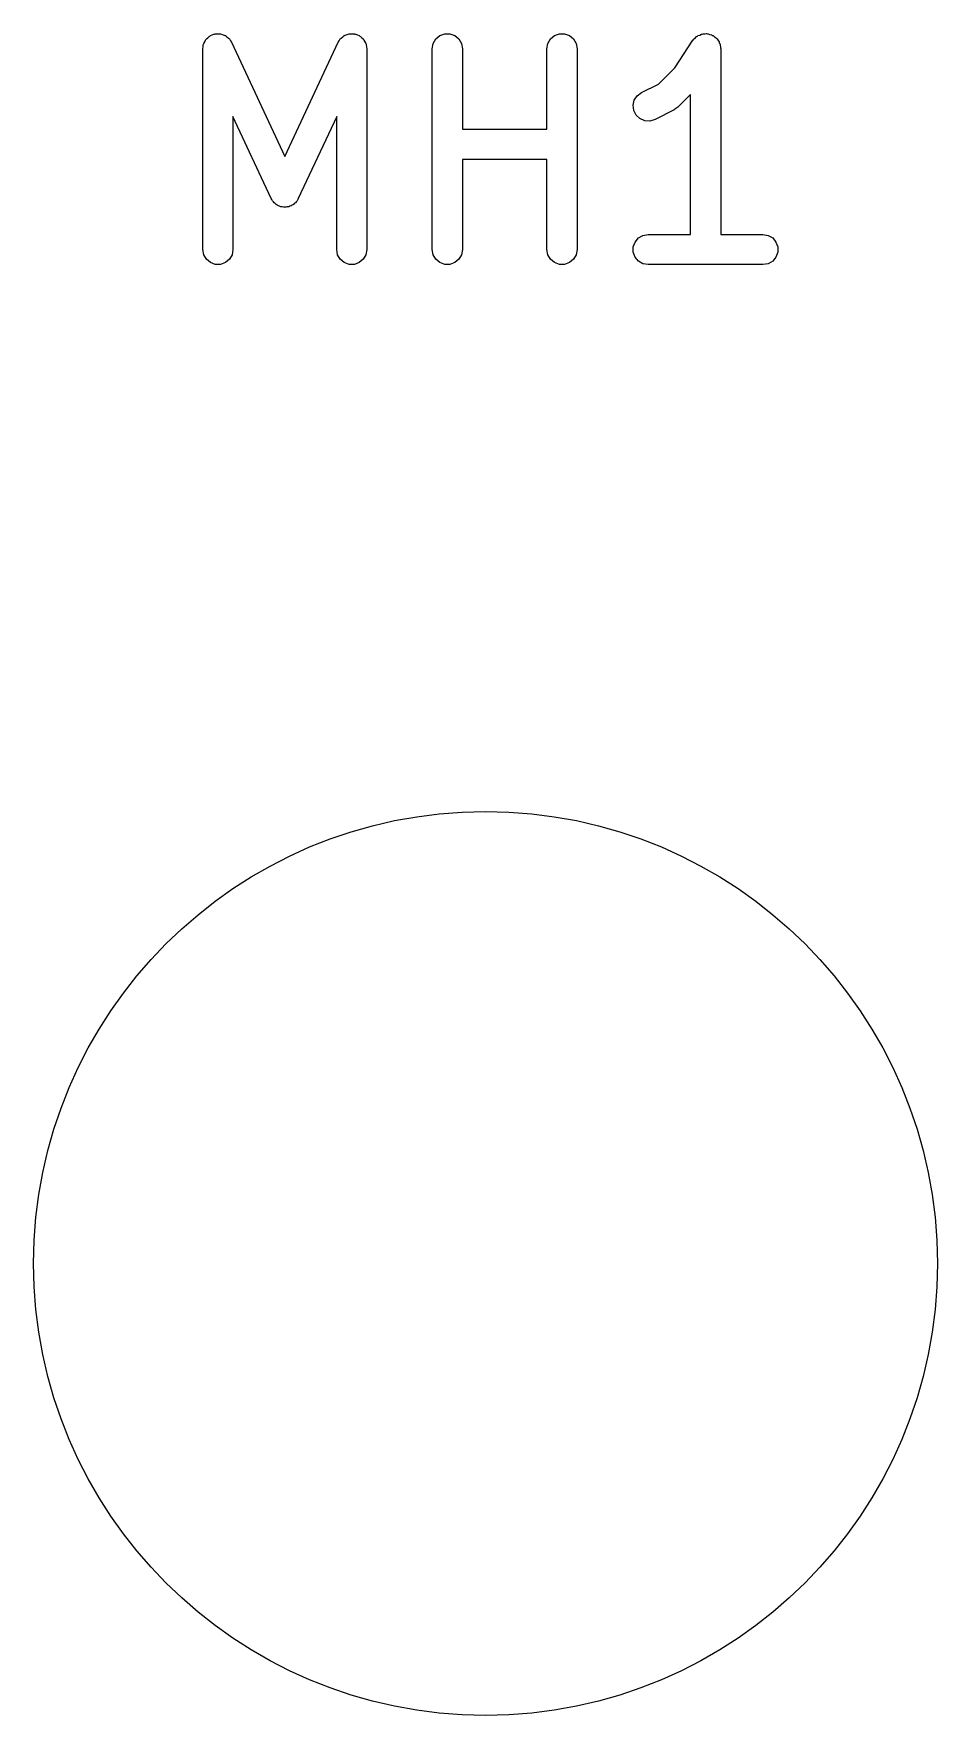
# Model space of a CAD drawing. Extents: x 84 to 159, y -171 to -32.
# Drawn here: x 139.29 to 143.79, y -45.05 to -36.68 of the extents above; entities that cross this region are included whole.
import ezdxf

# ---------------------------------------------------------------- set-up
doc = ezdxf.new("R2010")
doc.units = 0
doc.header["$MEASUREMENT"] = 0
doc.layers.add('BLACK', color=7, linetype='CONTINUOUS')

msp = doc.modelspace()

# ---------------------------------------------------------------- linework, layer by layer
at = {"layer": 'BLACK', "linetype": 'CONTINUOUS'}
for p, q in [((140.133, -36.7514), (140.135, -36.7417)), ((140.133, -37.7514), (140.133, -36.7514)), ((140.135, -36.7417), (140.136, -36.732)), ((140.136, -36.732), (140.137, -36.729)), ((140.137, -36.729), (140.138, -36.7257)), ((140.138, -36.7257), (140.143, -36.7172)), ((140.143, -36.7172), (140.147, -36.7084)), ((140.147, -36.7084), (140.149, -36.706)), ((140.149, -36.706), (140.151, -36.7032)), ((140.151, -36.7032), (140.158, -36.6969)), ((140.158, -36.6969), (140.165, -36.69)), ((140.165, -36.69), (140.168, -36.6886)), ((140.168, -36.6886), (140.171, -36.6864)), ((140.171, -36.6864), (140.18, -36.6831)), ((140.18, -36.6831), (140.189, -36.6789)), ((140.189, -36.6789), (140.192, -36.6787)), ((140.192, -36.6787), (140.195, -36.6775)), ((140.195, -36.6775), (140.205, -36.6775)), ((140.205, -36.6775), (140.215, -36.6767)), ((140.215, -36.6767), (140.218, -36.6775)), ((140.218, -36.6775), (140.221, -36.6775)), ((140.221, -36.6775), (140.23, -36.6809)), ((140.23, -36.6809), (140.24, -36.6834)), ((140.24, -36.6834), (140.243, -36.6853)), ((140.243, -36.6853), (140.246, -36.6864)), ((140.246, -36.6864), (140.253, -36.6927)), ((140.253, -36.6927), (140.261, -36.6983)), ((140.261, -36.6983), (140.263, -36.701)), ((140.263, -36.701), (140.266, -36.7032)), ((140.266, -36.7032), (140.271, -36.7116)), ((140.271, -36.7116), (140.276, -36.7197)), ((140.276, -36.7197), (140.541, -37.2883)), ((140.541, -37.2883), (140.807, -36.7197)), ((140.807, -36.7197), (140.812, -36.7116)), ((140.812, -36.7116), (140.817, -36.7032)), ((140.817, -36.7032), (140.82, -36.701)), ((140.82, -36.701), (140.822, -36.6983)), ((140.822, -36.6983), (140.83, -36.6927)), ((140.83, -36.6927), (140.837, -36.6864)), ((140.837, -36.6864), (140.84, -36.6853)), ((140.84, -36.6853), (140.843, -36.6834)), ((140.843, -36.6834), (140.853, -36.6809)), ((140.853, -36.6809), (140.862, -36.6775)), ((140.862, -36.6775), (140.865, -36.6775)), ((140.865, -36.6775), (140.868, -36.6767)), ((140.868, -36.6767), (140.878, -36.6775)), ((140.878, -36.6775), (140.888, -36.6775)), ((140.888, -36.6775), (140.891, -36.6786)), ((140.891, -36.6786), (140.894, -36.6789)), ((140.894, -36.6789), (140.903, -36.6831)), ((140.903, -36.6831), (140.912, -36.6864)), ((140.912, -36.6864), (140.915, -36.6886)), ((140.915, -36.6886), (140.918, -36.69)), ((140.918, -36.69), (140.925, -36.6969)), ((140.925, -36.6969), (140.932, -36.7032)), ((140.932, -36.7032), (140.934, -36.706)), ((140.934, -36.706), (140.936, -36.7084)), ((140.936, -36.7084), (140.94, -36.7173)), ((140.94, -36.7173), (140.945, -36.7257)), ((140.945, -36.7257), (140.946, -36.729)), ((140.946, -36.729), (140.947, -36.732)), ((140.947, -36.732), (140.948, -36.7417)), ((140.948, -36.7417), (140.95, -36.7514)), ((140.95, -36.7514), (140.95, -37.7514)), ((141.276, -36.7514), (141.281, -36.7257)), ((141.276, -37.7514), (141.276, -36.7514)), ((141.281, -36.7257), (141.294, -36.7032)), ((141.294, -36.7032), (141.314, -36.6864)), ((141.314, -36.6864), (141.338, -36.6775)), ((141.338, -36.6775), (141.364, -36.6775)), ((141.364, -36.6775), (141.389, -36.6864)), ((141.389, -36.6864), (141.408, -36.7032)), ((141.408, -36.7032), (141.421, -36.7257)), ((141.421, -36.7257), (141.426, -36.7514)), ((141.426, -36.7514), (141.426, -37.1526)), ((141.847, -36.7514), (141.852, -36.7257)), ((141.847, -37.1526), (141.847, -36.7514)), ((141.852, -36.7257), (141.865, -36.7032)), ((141.865, -36.7032), (141.885, -36.6864)), ((141.885, -36.6864), (141.909, -36.6775)), ((141.909, -36.6775), (141.935, -36.6775)), ((141.935, -36.6775), (141.96, -36.6864)), ((141.96, -36.6864), (141.98, -36.7032)), ((141.98, -36.7032), (141.993, -36.7257)), ((141.993, -36.7257), (141.997, -36.7514)), ((141.997, -36.7514), (141.997, -37.7514)), ((142.483, -36.8465), (142.574, -36.7098)), ((142.574, -36.7098), (142.577, -36.7068)), ((142.577, -36.7068), (142.579, -36.7032)), ((142.579, -36.7032), (142.586, -36.6974)), ((142.586, -36.6974), (142.592, -36.6909)), ((142.592, -36.6909), (142.596, -36.6891)), ((142.596, -36.6891), (142.599, -36.6864)), ((142.599, -36.6864), (142.608, -36.6834)), ((142.608, -36.6834), (142.616, -36.6794)), ((142.616, -36.6794), (142.62, -36.6789)), ((142.62, -36.6789), (142.624, -36.6775)), ((142.624, -36.6775), (142.633, -36.6775)), ((142.633, -36.6775), (142.642, -36.6765)), ((142.642, -36.6765), (142.646, -36.6775)), ((142.646, -36.6775), (142.65, -36.6775)), ((142.65, -36.6775), (142.658, -36.6806)), ((142.658, -36.6806), (142.667, -36.6827)), ((142.667, -36.6827), (142.67, -36.685)), ((142.67, -36.685), (142.674, -36.6864)), ((142.674, -36.6864), (142.681, -36.6922)), ((142.681, -36.6922), (142.689, -36.6971)), ((142.689, -36.6971), (142.691, -36.7005)), ((142.691, -36.7005), (142.694, -36.7032)), ((142.694, -36.7032), (142.699, -36.7109)), ((142.699, -36.7109), (142.704, -36.7181)), ((142.704, -36.7181), (142.705, -36.7221)), ((142.705, -36.7221), (142.707, -36.7257)), ((142.707, -36.7257), (142.709, -36.7345)), ((142.709, -36.7345), (142.711, -36.7431)), ((142.711, -36.7431), (142.711, -36.7473)), ((142.711, -36.7473), (142.712, -36.7514)), ((142.712, -36.7514), (142.712, -37.6764)), ((142.402, -36.9278), (142.483, -36.8465)), ((142.282, -37.0073), (142.297, -36.9855)), ((142.297, -36.9855), (142.317, -36.97)), ((142.317, -36.97), (142.402, -36.9278)), ((142.562, -36.9801), (142.499, -37.0425)), ((142.562, -37.6764), (142.562, -36.9801)), ((140.474, -37.4974), (140.283, -37.0894)), ((140.283, -37.0894), (140.283, -37.7514)), ((140.8, -37.0894), (140.609, -37.4974)), ((140.8, -37.7514), (140.8, -37.0894)), ((142.276, -37.0326), (142.282, -37.0073)), ((142.279, -37.0585), (142.276, -37.0326)), ((142.291, -37.0818), (142.279, -37.0585)), ((142.31, -37.0997), (142.291, -37.0818)), ((142.48, -37.0566), (142.385, -37.1042)), ((142.489, -37.0494), (142.48, -37.0566)), ((142.499, -37.0425), (142.489, -37.0494)), ((141.426, -37.1526), (141.847, -37.1526)), ((142.334, -37.11), (142.31, -37.0997)), ((142.36, -37.1116), (142.334, -37.11)), ((142.385, -37.1042), (142.36, -37.1116)), ((141.847, -37.3026), (141.426, -37.3026)), ((141.426, -37.3026), (141.426, -37.7514)), ((141.847, -37.7514), (141.847, -37.3026)), ((140.477, -37.5027), (140.474, -37.4974)), ((140.48, -37.5087), (140.477, -37.5027)), ((140.485, -37.5133), (140.48, -37.5087)), ((140.603, -37.5087), (140.598, -37.5133)), ((140.606, -37.5027), (140.603, -37.5087)), ((140.609, -37.4974), (140.606, -37.5027)), ((140.488, -37.5187), (140.485, -37.5133)), ((140.494, -37.5225), (140.488, -37.5187)), ((140.498, -37.5271), (140.494, -37.5225)), ((140.504, -37.5299), (140.498, -37.5271)), ((140.51, -37.5336), (140.504, -37.5299)), ((140.516, -37.5353), (140.51, -37.5336)), ((140.522, -37.5381), (140.516, -37.5353)), ((140.529, -37.5387), (140.522, -37.5381)), ((140.535, -37.5404), (140.529, -37.5387)), ((140.541, -37.5398), (140.535, -37.5404)), ((140.548, -37.5404), (140.541, -37.5398)), ((140.554, -37.5387), (140.548, -37.5404)), ((140.561, -37.5381), (140.554, -37.5387)), ((140.567, -37.5353), (140.561, -37.5381)), ((140.573, -37.5336), (140.567, -37.5353)), ((140.579, -37.5299), (140.573, -37.5336)), ((140.585, -37.5271), (140.579, -37.5299)), ((140.589, -37.5225), (140.585, -37.5271)), ((140.595, -37.5187), (140.589, -37.5225)), ((140.598, -37.5133), (140.595, -37.5187)), ((140.138, -37.777), (140.133, -37.7514)), ((140.283, -37.7514), (140.279, -37.777)), ((140.804, -37.777), (140.8, -37.7514)), ((140.95, -37.7514), (140.945, -37.777)), ((141.281, -37.777), (141.276, -37.7514)), ((141.426, -37.7514), (141.421, -37.777)), ((141.852, -37.777), (141.847, -37.7514)), ((141.997, -37.7514), (141.993, -37.777)), ((142.277, -37.7384), (142.286, -37.7139)), ((142.277, -37.7644), (142.277, -37.7384)), ((142.286, -37.7139), (142.303, -37.6939)), ((142.303, -37.6939), (142.325, -37.6809)), ((142.325, -37.6809), (142.351, -37.6764)), ((142.351, -37.6764), (142.562, -37.6764)), ((142.712, -37.6764), (142.922, -37.6764)), ((142.922, -37.6764), (142.948, -37.6809)), ((142.948, -37.6809), (142.971, -37.6939)), ((142.971, -37.6939), (142.987, -37.7139)), ((142.987, -37.7139), (142.996, -37.7384)), ((142.996, -37.7384), (142.996, -37.7644)), ((140.151, -37.7996), (140.138, -37.777)), ((140.171, -37.8163), (140.151, -37.7996)), ((140.195, -37.8252), (140.171, -37.8163)), ((140.221, -37.8252), (140.195, -37.8252)), ((140.246, -37.8163), (140.221, -37.8252)), ((140.266, -37.7996), (140.246, -37.8163)), ((140.279, -37.777), (140.266, -37.7996)), ((140.817, -37.7996), (140.804, -37.777)), ((140.837, -37.8163), (140.817, -37.7996)), ((140.862, -37.8252), (140.837, -37.8163)), ((140.888, -37.8252), (140.862, -37.8252)), ((140.912, -37.8163), (140.888, -37.8252)), ((140.932, -37.7996), (140.912, -37.8163)), ((140.945, -37.777), (140.932, -37.7996)), ((141.294, -37.7996), (141.281, -37.777)), ((141.314, -37.8163), (141.294, -37.7996)), ((141.338, -37.8252), (141.314, -37.8163)), ((141.364, -37.8252), (141.338, -37.8252)), ((141.389, -37.8163), (141.364, -37.8252)), ((141.408, -37.7996), (141.389, -37.8163)), ((141.421, -37.777), (141.408, -37.7996)), ((141.865, -37.7996), (141.852, -37.777)), ((141.885, -37.8163), (141.865, -37.7996)), ((141.909, -37.8252), (141.885, -37.8163)), ((141.935, -37.8252), (141.909, -37.8252)), ((141.96, -37.8163), (141.935, -37.8252)), ((141.98, -37.7996), (141.96, -37.8163)), ((141.993, -37.777), (141.98, -37.7996)), ((142.286, -37.7889), (142.277, -37.7644)), ((142.303, -37.8088), (142.286, -37.7889)), ((142.325, -37.8219), (142.303, -37.8088)), ((142.351, -37.8264), (142.325, -37.8219)), ((142.922, -37.8264), (142.351, -37.8264)), ((142.948, -37.8219), (142.922, -37.8264)), ((142.971, -37.8088), (142.948, -37.8219)), ((142.987, -37.7889), (142.971, -37.8088)), ((142.996, -37.7644), (142.987, -37.7889))]:
    msp.add_line(p, q, dxfattribs=at)
at = {"layer": 'BLACK'}
msp.add_circle((141.541, -42.799), 2.25, dxfattribs=at)

doc.saveas('drawing.dxf')
